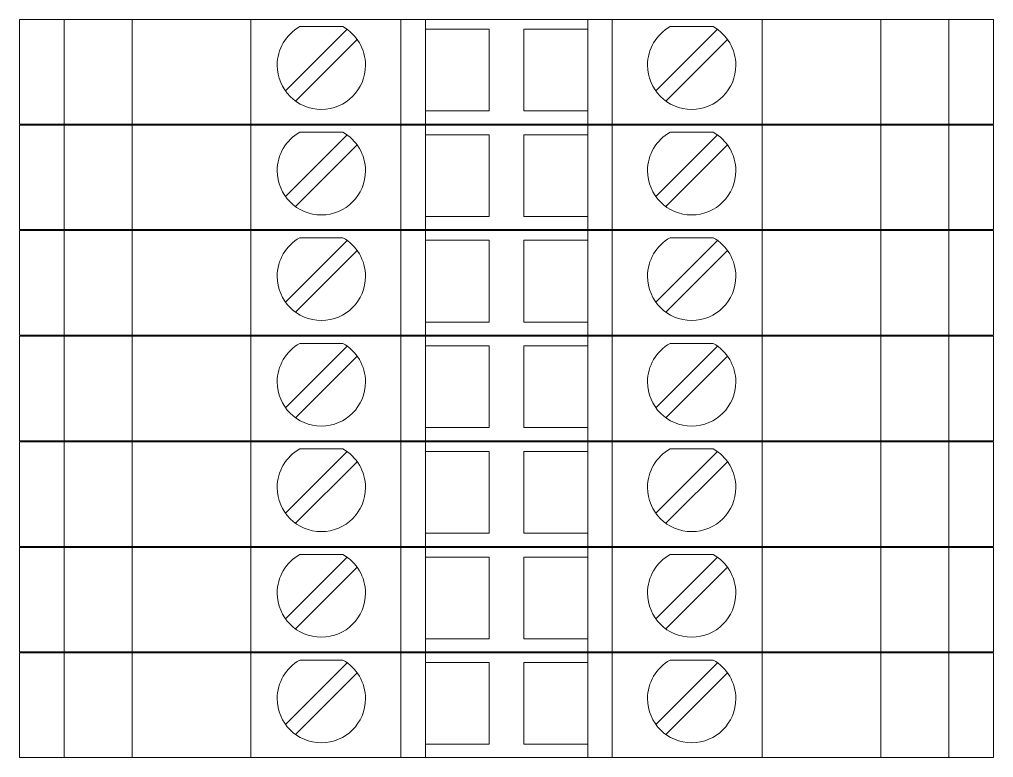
# Model space of a CAD drawing. Header units: millimetres. Extents: x 4962 to 7449, y 754 to 2938.
# Drawn here: x 7143.15 to 7191.15, y 1381.47 to 1417.82 of the extents above; entities that cross this region are included whole.
import ezdxf

# ---------------------------------------------------------------- set-up
doc = ezdxf.new("R2010")
doc.units = ezdxf.units.MM
doc.layers.add('000-PI-ORMAR', color=2, linetype='Continuous')

msp = doc.modelspace()

# ---------------------------------------------------------------- linework, layer by layer
at = {"layer": '000-PI-ORMAR', "color": 0, "linetype": 'ByBlock', "lineweight": 0}
for p, q in [((7143.154, 1417.821), (7143.154, 1417.821)), ((7145.354, 1417.821), (7143.154, 1417.821)), ((7143.154, 1417.821), (7143.154, 1412.671)), ((7145.354, 1417.821), (7145.354, 1417.821)), ((7145.354, 1417.821), (7146.946, 1417.821)), ((7145.354, 1417.821), (7145.354, 1412.671)), ((7146.946, 1417.821), (7149.088, 1417.821)), ((7147.404, 1417.821), (7147.404, 1417.821)), ((7148.715, 1417.821), (7148.715, 1412.671)), ((7149.471, 1417.821), (7149.088, 1417.821)), ((7151.98, 1417.821), (7149.471, 1417.821)), ((7149.654, 1417.821), (7149.654, 1417.821)), ((7151.154, 1417.821), (7151.154, 1417.821)), ((7151.98, 1417.821), (7154.554, 1417.821)), ((7152.304, 1417.821), (7152.304, 1417.821)), ((7154.554, 1417.821), (7161.954, 1417.821)), ((7154.554, 1417.821), (7154.554, 1412.671)), ((7156.97, 1417.471), (7156.97, 1417.471)), ((7159.087, 1417.471), (7156.97, 1417.471)), ((7157.354, 1417.821), (7157.354, 1417.821)), ((7159.087, 1417.471), (7159.087, 1417.471)), ((7161.954, 1417.821), (7163.154, 1417.821)), ((7161.954, 1417.821), (7161.954, 1412.671)), ((7163.154, 1417.821), (7163.154, 1417.821)), ((7163.154, 1417.821), (7171.154, 1417.821)), ((7163.154, 1417.821), (7163.154, 1412.671)), ((7171.154, 1417.821), (7171.154, 1417.821)), ((7171.154, 1417.821), (7172.354, 1417.821)), ((7171.154, 1417.821), (7171.154, 1412.671)), ((7172.354, 1417.821), (7179.754, 1417.821)), ((7172.354, 1417.821), (7172.354, 1412.671)), ((7175.22, 1417.471), (7175.22, 1417.471)), ((7177.337, 1417.471), (7175.22, 1417.471)), ((7177.337, 1417.471), (7177.337, 1417.471)), ((7179.754, 1417.821), (7182.328, 1417.821)), ((7179.754, 1417.821), (7179.754, 1412.671)), ((7184.836, 1417.821), (7182.328, 1417.821)), ((7183.154, 1417.821), (7183.154, 1417.821)), ((7183.454, 1417.821), (7183.454, 1417.821)), ((7184.354, 1417.821), (7184.354, 1417.821)), ((7185.219, 1417.821), (7184.836, 1417.821)), ((7185.219, 1417.821), (7187.362, 1417.821)), ((7185.593, 1417.821), (7185.593, 1412.671)), ((7186.904, 1417.821), (7186.904, 1417.821)), ((7187.362, 1417.821), (7188.954, 1417.821)), ((7188.954, 1417.821), (7188.954, 1417.821)), ((7188.954, 1417.821), (7190.154, 1417.821)), ((7188.954, 1417.821), (7188.954, 1412.671)), ((7189.654, 1417.821), (7189.654, 1417.821)), ((7190.154, 1417.821), (7190.154, 1417.821)), ((7190.154, 1417.821), (7190.471, 1417.821)), ((7191.154, 1417.821), (7190.471, 1417.821)), ((7191.154, 1417.821), (7191.154, 1417.821)), ((7191.154, 1417.821), (7191.154, 1412.671)), ((7159.299, 1417.337), (7156.263, 1414.301)), ((7159.299, 1417.337), (7159.299, 1417.337)), ((7163.154, 1417.346), (7166.304, 1417.346)), ((7163.154, 1417.346), (7163.154, 1417.346)), ((7166.304, 1417.346), (7166.304, 1413.321)), ((7166.304, 1417.346), (7166.304, 1417.346)), ((7168.004, 1413.321), (7168.004, 1417.346)), ((7168.004, 1417.346), (7171.154, 1417.346)), ((7168.004, 1417.346), (7168.004, 1417.346)), ((7171.154, 1417.346), (7171.154, 1417.346)), ((7177.549, 1417.337), (7174.513, 1414.301)), ((7177.549, 1417.337), (7177.549, 1417.337)), ((7156.758, 1413.806), (7159.794, 1416.842)), ((7159.794, 1416.842), (7159.794, 1416.842)), ((7161.954, 1416.871), (7161.954, 1414.271)), ((7161.954, 1416.871), (7161.954, 1416.871)), ((7172.354, 1416.871), (7172.354, 1414.271)), ((7172.354, 1416.871), (7172.354, 1416.871)), ((7175.008, 1413.806), (7178.044, 1416.842)), ((7178.044, 1416.842), (7178.044, 1416.842)), ((7156.263, 1414.301), (7156.263, 1414.301)), ((7161.954, 1414.271), (7161.954, 1414.271)), ((7172.354, 1414.271), (7172.354, 1414.271)), ((7174.513, 1414.301), (7174.513, 1414.301)), ((7156.758, 1413.806), (7156.758, 1413.806)), ((7175.008, 1413.806), (7175.008, 1413.806)), ((7166.304, 1413.321), (7163.154, 1413.321)), ((7163.154, 1413.321), (7163.154, 1413.321)), ((7166.304, 1413.321), (7166.304, 1413.321)), ((7171.154, 1413.321), (7168.004, 1413.321)), ((7168.004, 1413.321), (7168.004, 1413.321)), ((7171.154, 1413.321), (7171.154, 1413.321)), ((7145.354, 1412.671), (7143.154, 1412.671)), ((7143.154, 1412.671), (7143.154, 1412.671)), ((7145.354, 1412.671), (7146.946, 1412.671)), ((7145.354, 1412.671), (7145.354, 1412.671)), ((7146.946, 1412.671), (7149.088, 1412.671)), ((7147.404, 1412.671), (7147.404, 1412.671)), ((7149.088, 1412.671), (7149.471, 1412.671)), ((7149.471, 1412.671), (7151.98, 1412.671)), ((7149.654, 1412.671), (7149.654, 1412.671)), ((7151.98, 1412.671), (7154.554, 1412.671)), ((7152.304, 1412.671), (7152.304, 1412.671)), ((7154.554, 1412.671), (7161.954, 1412.671)), ((7157.354, 1412.671), (7157.354, 1412.671)), ((7161.954, 1412.671), (7163.154, 1412.671)), ((7163.154, 1412.671), (7171.154, 1412.671)), ((7163.154, 1412.671), (7163.154, 1412.671)), ((7171.154, 1412.671), (7172.354, 1412.671)), ((7171.154, 1412.671), (7171.154, 1412.671)), ((7172.354, 1412.671), (7179.754, 1412.671)), ((7179.754, 1412.671), (7182.328, 1412.671)), ((7182.328, 1412.671), (7184.836, 1412.671)), ((7183.454, 1412.671), (7183.454, 1412.671)), ((7184.354, 1412.671), (7184.354, 1412.671)), ((7184.836, 1412.671), (7185.219, 1412.671)), ((7185.219, 1412.671), (7187.362, 1412.671)), ((7186.904, 1412.671), (7186.904, 1412.671)), ((7187.362, 1412.671), (7188.954, 1412.671)), ((7188.954, 1412.671), (7190.154, 1412.671)), ((7188.954, 1412.671), (7188.954, 1412.671)), ((7190.154, 1412.671), (7190.471, 1412.671)), ((7190.154, 1412.671), (7190.154, 1412.671)), ((7191.154, 1412.671), (7190.471, 1412.671)), ((7191.154, 1412.671), (7191.154, 1412.671)), ((7143.154, 1412.621), (7143.154, 1412.621)), ((7145.354, 1412.621), (7143.154, 1412.621)), ((7143.154, 1412.621), (7143.154, 1407.471)), ((7145.354, 1412.621), (7145.354, 1412.621)), ((7145.354, 1412.621), (7146.946, 1412.621)), ((7145.354, 1412.621), (7145.354, 1407.471)), ((7146.946, 1412.621), (7149.088, 1412.621)), ((7147.404, 1412.621), (7147.404, 1412.621)), ((7148.715, 1412.621), (7148.715, 1407.471)), ((7149.471, 1412.621), (7149.088, 1412.621)), ((7151.98, 1412.621), (7149.471, 1412.621)), ((7149.654, 1412.621), (7149.654, 1412.621)), ((7151.154, 1412.621), (7151.154, 1412.621)), ((7151.98, 1412.621), (7154.554, 1412.621)), ((7152.304, 1412.621), (7152.304, 1412.621)), ((7154.554, 1412.621), (7161.954, 1412.621)), ((7154.554, 1412.621), (7154.554, 1407.471)), ((7156.97, 1412.271), (7156.97, 1412.271)), ((7159.087, 1412.271), (7156.97, 1412.271)), ((7157.354, 1412.621), (7157.354, 1412.621)), ((7159.087, 1412.271), (7159.087, 1412.271)), ((7161.954, 1412.621), (7163.154, 1412.621)), ((7161.954, 1412.621), (7161.954, 1407.471)), ((7163.154, 1412.621), (7163.154, 1412.621)), ((7163.154, 1412.621), (7171.154, 1412.621)), ((7163.154, 1412.621), (7163.154, 1407.471)), ((7171.154, 1412.621), (7171.154, 1412.621)), ((7171.154, 1412.621), (7172.354, 1412.621)), ((7171.154, 1412.621), (7171.154, 1407.471)), ((7172.354, 1412.621), (7179.754, 1412.621)), ((7172.354, 1412.621), (7172.354, 1407.471)), ((7175.22, 1412.271), (7175.22, 1412.271)), ((7177.337, 1412.271), (7175.22, 1412.271)), ((7177.337, 1412.271), (7177.337, 1412.271)), ((7179.754, 1412.621), (7182.328, 1412.621)), ((7179.754, 1412.621), (7179.754, 1407.471)), ((7184.836, 1412.621), (7182.328, 1412.621)), ((7183.154, 1412.621), (7183.154, 1412.621)), ((7183.454, 1412.621), (7183.454, 1412.621)), ((7184.354, 1412.621), (7184.354, 1412.621)), ((7185.219, 1412.621), (7184.836, 1412.621)), ((7185.219, 1412.621), (7187.362, 1412.621)), ((7185.593, 1412.621), (7185.593, 1407.471)), ((7186.904, 1412.621), (7186.904, 1412.621)), ((7187.362, 1412.621), (7188.954, 1412.621)), ((7188.954, 1412.621), (7188.954, 1412.621)), ((7188.954, 1412.621), (7190.154, 1412.621)), ((7188.954, 1412.621), (7188.954, 1407.471)), ((7189.654, 1412.621), (7189.654, 1412.621)), ((7190.154, 1412.621), (7190.154, 1412.621)), ((7190.154, 1412.621), (7190.471, 1412.621)), ((7191.154, 1412.621), (7190.471, 1412.621)), ((7191.154, 1412.621), (7191.154, 1412.621)), ((7191.154, 1412.621), (7191.154, 1407.471)), ((7159.299, 1412.137), (7156.263, 1409.101)), ((7159.299, 1412.137), (7159.299, 1412.137)), ((7163.154, 1412.146), (7166.304, 1412.146)), ((7163.154, 1412.146), (7163.154, 1412.146)), ((7166.304, 1412.146), (7166.304, 1408.121)), ((7166.304, 1412.146), (7166.304, 1412.146)), ((7168.004, 1408.121), (7168.004, 1412.146)), ((7168.004, 1412.146), (7171.154, 1412.146)), ((7168.004, 1412.146), (7168.004, 1412.146)), ((7171.154, 1412.146), (7171.154, 1412.146)), ((7177.549, 1412.137), (7174.513, 1409.101)), ((7177.549, 1412.137), (7177.549, 1412.137)), ((7156.758, 1408.606), (7159.794, 1411.642)), ((7159.794, 1411.642), (7159.794, 1411.642)), ((7161.954, 1411.671), (7161.954, 1409.071)), ((7161.954, 1411.671), (7161.954, 1411.671)), ((7172.354, 1411.671), (7172.354, 1409.071)), ((7172.354, 1411.671), (7172.354, 1411.671)), ((7175.008, 1408.606), (7178.044, 1411.642)), ((7178.044, 1411.642), (7178.044, 1411.642)), ((7156.263, 1409.101), (7156.263, 1409.101)), ((7161.954, 1409.071), (7161.954, 1409.071)), ((7172.354, 1409.071), (7172.354, 1409.071)), ((7174.513, 1409.101), (7174.513, 1409.101)), ((7156.758, 1408.606), (7156.758, 1408.606)), ((7175.008, 1408.606), (7175.008, 1408.606)), ((7166.304, 1408.121), (7163.154, 1408.121)), ((7163.154, 1408.121), (7163.154, 1408.121)), ((7166.304, 1408.121), (7166.304, 1408.121)), ((7171.154, 1408.121), (7168.004, 1408.121)), ((7168.004, 1408.121), (7168.004, 1408.121)), ((7171.154, 1408.121), (7171.154, 1408.121)), ((7145.354, 1407.471), (7143.154, 1407.471)), ((7143.154, 1407.471), (7143.154, 1407.471)), ((7143.154, 1407.421), (7143.154, 1407.421)), ((7145.354, 1407.421), (7143.154, 1407.421)), ((7143.154, 1407.421), (7143.154, 1402.271)), ((7145.354, 1407.471), (7146.946, 1407.471)), ((7145.354, 1407.471), (7145.354, 1407.471)), ((7145.354, 1407.421), (7145.354, 1407.421)), ((7145.354, 1407.421), (7146.946, 1407.421)), ((7145.354, 1407.421), (7145.354, 1402.271)), ((7146.946, 1407.471), (7149.088, 1407.471)), ((7146.946, 1407.421), (7149.088, 1407.421)), ((7147.404, 1407.471), (7147.404, 1407.471)), ((7147.404, 1407.421), (7147.404, 1407.421)), ((7148.715, 1407.421), (7148.715, 1402.271)), ((7149.088, 1407.471), (7149.471, 1407.471)), ((7149.471, 1407.421), (7149.088, 1407.421)), ((7149.471, 1407.471), (7151.98, 1407.471)), ((7151.98, 1407.421), (7149.471, 1407.421)), ((7149.654, 1407.471), (7149.654, 1407.471)), ((7149.654, 1407.421), (7149.654, 1407.421)), ((7151.154, 1407.421), (7151.154, 1407.421)), ((7151.98, 1407.471), (7154.554, 1407.471)), ((7151.98, 1407.421), (7154.554, 1407.421)), ((7152.304, 1407.471), (7152.304, 1407.471)), ((7152.304, 1407.421), (7152.304, 1407.421)), ((7154.554, 1407.471), (7161.954, 1407.471)), ((7154.554, 1407.421), (7161.954, 1407.421)), ((7154.554, 1407.421), (7154.554, 1402.271)), ((7157.354, 1407.471), (7157.354, 1407.471)), ((7157.354, 1407.421), (7157.354, 1407.421)), ((7161.954, 1407.471), (7163.154, 1407.471)), ((7161.954, 1407.421), (7163.154, 1407.421)), ((7161.954, 1407.421), (7161.954, 1402.271)), ((7163.154, 1407.471), (7171.154, 1407.471)), ((7163.154, 1407.471), (7163.154, 1407.471)), ((7163.154, 1407.421), (7163.154, 1407.421)), ((7163.154, 1407.421), (7171.154, 1407.421)), ((7163.154, 1407.421), (7163.154, 1402.271)), ((7171.154, 1407.471), (7172.354, 1407.471)), ((7171.154, 1407.471), (7171.154, 1407.471)), ((7171.154, 1407.421), (7171.154, 1407.421)), ((7171.154, 1407.421), (7172.354, 1407.421)), ((7171.154, 1407.421), (7171.154, 1402.271)), ((7172.354, 1407.471), (7179.754, 1407.471)), ((7172.354, 1407.421), (7179.754, 1407.421)), ((7172.354, 1407.421), (7172.354, 1402.271)), ((7179.754, 1407.471), (7182.328, 1407.471)), ((7179.754, 1407.421), (7182.328, 1407.421)), ((7179.754, 1407.421), (7179.754, 1402.271)), ((7182.328, 1407.471), (7184.836, 1407.471)), ((7184.836, 1407.421), (7182.328, 1407.421)), ((7183.154, 1407.421), (7183.154, 1407.421)), ((7183.454, 1407.471), (7183.454, 1407.471)), ((7183.454, 1407.421), (7183.454, 1407.421)), ((7184.354, 1407.471), (7184.354, 1407.471)), ((7184.354, 1407.421), (7184.354, 1407.421)), ((7184.836, 1407.471), (7185.219, 1407.471)), ((7185.219, 1407.421), (7184.836, 1407.421)), ((7185.219, 1407.471), (7187.362, 1407.471)), ((7185.219, 1407.421), (7187.362, 1407.421)), ((7185.593, 1407.421), (7185.593, 1402.271)), ((7186.904, 1407.471), (7186.904, 1407.471)), ((7186.904, 1407.421), (7186.904, 1407.421)), ((7187.362, 1407.471), (7188.954, 1407.471)), ((7187.362, 1407.421), (7188.954, 1407.421)), ((7188.954, 1407.471), (7190.154, 1407.471)), ((7188.954, 1407.471), (7188.954, 1407.471)), ((7188.954, 1407.421), (7188.954, 1407.421)), ((7188.954, 1407.421), (7190.154, 1407.421)), ((7188.954, 1407.421), (7188.954, 1402.271)), ((7189.654, 1407.421), (7189.654, 1407.421)), ((7190.154, 1407.471), (7190.471, 1407.471)), ((7190.154, 1407.471), (7190.154, 1407.471)), ((7190.154, 1407.421), (7190.154, 1407.421)), ((7190.154, 1407.421), (7190.471, 1407.421)), ((7191.154, 1407.471), (7190.471, 1407.471)), ((7191.154, 1407.421), (7190.471, 1407.421)), ((7191.154, 1407.471), (7191.154, 1407.471)), ((7191.154, 1407.421), (7191.154, 1407.421)), ((7191.154, 1407.421), (7191.154, 1402.271)), ((7159.299, 1406.937), (7156.263, 1403.901)), ((7156.97, 1407.071), (7156.97, 1407.071)), ((7159.087, 1407.071), (7156.97, 1407.071)), ((7159.087, 1407.071), (7159.087, 1407.071)), ((7159.299, 1406.937), (7159.299, 1406.937)), ((7163.154, 1406.946), (7166.304, 1406.946)), ((7163.154, 1406.946), (7163.154, 1406.946)), ((7166.304, 1406.946), (7166.304, 1402.921)), ((7166.304, 1406.946), (7166.304, 1406.946)), ((7168.004, 1402.921), (7168.004, 1406.946)), ((7168.004, 1406.946), (7171.154, 1406.946)), ((7168.004, 1406.946), (7168.004, 1406.946)), ((7171.154, 1406.946), (7171.154, 1406.946)), ((7177.549, 1406.937), (7174.513, 1403.901)), ((7175.22, 1407.071), (7175.22, 1407.071)), ((7177.337, 1407.071), (7175.22, 1407.071)), ((7177.337, 1407.071), (7177.337, 1407.071)), ((7177.549, 1406.937), (7177.549, 1406.937)), ((7156.758, 1403.406), (7159.794, 1406.442)), ((7159.794, 1406.442), (7159.794, 1406.442)), ((7161.954, 1406.471), (7161.954, 1403.871)), ((7161.954, 1406.471), (7161.954, 1406.471)), ((7172.354, 1406.471), (7172.354, 1403.871)), ((7172.354, 1406.471), (7172.354, 1406.471)), ((7175.008, 1403.406), (7178.044, 1406.442)), ((7178.044, 1406.442), (7178.044, 1406.442)), ((7156.263, 1403.901), (7156.263, 1403.901)), ((7161.954, 1403.871), (7161.954, 1403.871)), ((7172.354, 1403.871), (7172.354, 1403.871)), ((7174.513, 1403.901), (7174.513, 1403.901)), ((7156.758, 1403.406), (7156.758, 1403.406)), ((7175.008, 1403.406), (7175.008, 1403.406)), ((7166.304, 1402.921), (7163.154, 1402.921)), ((7163.154, 1402.921), (7163.154, 1402.921)), ((7166.304, 1402.921), (7166.304, 1402.921)), ((7171.154, 1402.921), (7168.004, 1402.921)), ((7168.004, 1402.921), (7168.004, 1402.921)), ((7171.154, 1402.921), (7171.154, 1402.921)), ((7145.354, 1402.271), (7143.154, 1402.271)), ((7143.154, 1402.271), (7143.154, 1402.271)), ((7143.154, 1402.221), (7143.154, 1402.221)), ((7145.354, 1402.221), (7143.154, 1402.221)), ((7143.154, 1402.221), (7143.154, 1397.071)), ((7145.354, 1402.271), (7146.946, 1402.271)), ((7145.354, 1402.271), (7145.354, 1402.271)), ((7145.354, 1402.221), (7145.354, 1402.221)), ((7145.354, 1402.221), (7146.946, 1402.221)), ((7145.354, 1402.221), (7145.354, 1397.071)), ((7146.946, 1402.271), (7149.088, 1402.271)), ((7146.946, 1402.221), (7149.088, 1402.221)), ((7147.404, 1402.271), (7147.404, 1402.271)), ((7147.404, 1402.221), (7147.404, 1402.221)), ((7148.715, 1402.221), (7148.715, 1397.071)), ((7149.088, 1402.271), (7149.471, 1402.271)), ((7149.471, 1402.221), (7149.088, 1402.221)), ((7149.471, 1402.271), (7151.98, 1402.271)), ((7151.98, 1402.221), (7149.471, 1402.221)), ((7149.654, 1402.271), (7149.654, 1402.271)), ((7149.654, 1402.221), (7149.654, 1402.221)), ((7151.154, 1402.221), (7151.154, 1402.221)), ((7151.98, 1402.271), (7154.554, 1402.271)), ((7151.98, 1402.221), (7154.554, 1402.221)), ((7152.304, 1402.271), (7152.304, 1402.271)), ((7152.304, 1402.221), (7152.304, 1402.221)), ((7154.554, 1402.271), (7161.954, 1402.271)), ((7154.554, 1402.221), (7161.954, 1402.221)), ((7154.554, 1402.221), (7154.554, 1397.071)), ((7157.354, 1402.271), (7157.354, 1402.271)), ((7157.354, 1402.221), (7157.354, 1402.221)), ((7161.954, 1402.271), (7163.154, 1402.271)), ((7161.954, 1402.221), (7163.154, 1402.221)), ((7161.954, 1402.221), (7161.954, 1397.071)), ((7163.154, 1402.271), (7171.154, 1402.271)), ((7163.154, 1402.271), (7163.154, 1402.271)), ((7163.154, 1402.221), (7163.154, 1402.221)), ((7163.154, 1402.221), (7171.154, 1402.221)), ((7163.154, 1402.221), (7163.154, 1397.071)), ((7171.154, 1402.271), (7172.354, 1402.271)), ((7171.154, 1402.271), (7171.154, 1402.271)), ((7171.154, 1402.221), (7171.154, 1402.221)), ((7171.154, 1402.221), (7172.354, 1402.221)), ((7171.154, 1402.221), (7171.154, 1397.071)), ((7172.354, 1402.271), (7179.754, 1402.271)), ((7172.354, 1402.221), (7179.754, 1402.221)), ((7172.354, 1402.221), (7172.354, 1397.071)), ((7179.754, 1402.271), (7182.328, 1402.271)), ((7179.754, 1402.221), (7182.328, 1402.221)), ((7179.754, 1402.221), (7179.754, 1397.071)), ((7182.328, 1402.271), (7184.836, 1402.271)), ((7184.836, 1402.221), (7182.328, 1402.221)), ((7183.154, 1402.221), (7183.154, 1402.221)), ((7183.454, 1402.271), (7183.454, 1402.271)), ((7183.454, 1402.221), (7183.454, 1402.221)), ((7184.354, 1402.271), (7184.354, 1402.271)), ((7184.354, 1402.221), (7184.354, 1402.221)), ((7184.836, 1402.271), (7185.219, 1402.271)), ((7185.219, 1402.221), (7184.836, 1402.221)), ((7185.219, 1402.271), (7187.362, 1402.271)), ((7185.219, 1402.221), (7187.362, 1402.221)), ((7185.593, 1402.221), (7185.593, 1397.071)), ((7186.904, 1402.271), (7186.904, 1402.271)), ((7186.904, 1402.221), (7186.904, 1402.221)), ((7187.362, 1402.271), (7188.954, 1402.271)), ((7187.362, 1402.221), (7188.954, 1402.221)), ((7188.954, 1402.271), (7190.154, 1402.271)), ((7188.954, 1402.271), (7188.954, 1402.271)), ((7188.954, 1402.221), (7188.954, 1402.221)), ((7188.954, 1402.221), (7190.154, 1402.221)), ((7188.954, 1402.221), (7188.954, 1397.071)), ((7189.654, 1402.221), (7189.654, 1402.221)), ((7190.154, 1402.271), (7190.471, 1402.271)), ((7190.154, 1402.271), (7190.154, 1402.271)), ((7190.154, 1402.221), (7190.154, 1402.221)), ((7190.154, 1402.221), (7190.471, 1402.221)), ((7191.154, 1402.271), (7190.471, 1402.271)), ((7191.154, 1402.221), (7190.471, 1402.221)), ((7191.154, 1402.271), (7191.154, 1402.271)), ((7191.154, 1402.221), (7191.154, 1402.221)), ((7191.154, 1402.221), (7191.154, 1397.071)), ((7159.299, 1401.737), (7156.263, 1398.701)), ((7156.97, 1401.871), (7156.97, 1401.871)), ((7159.087, 1401.871), (7156.97, 1401.871)), ((7159.087, 1401.871), (7159.087, 1401.871)), ((7159.299, 1401.737), (7159.299, 1401.737)), ((7163.154, 1401.746), (7166.304, 1401.746)), ((7163.154, 1401.746), (7163.154, 1401.746)), ((7166.304, 1401.746), (7166.304, 1397.721)), ((7166.304, 1401.746), (7166.304, 1401.746)), ((7168.004, 1397.721), (7168.004, 1401.746)), ((7168.004, 1401.746), (7171.154, 1401.746)), ((7168.004, 1401.746), (7168.004, 1401.746)), ((7171.154, 1401.746), (7171.154, 1401.746)), ((7177.549, 1401.737), (7174.513, 1398.701)), ((7175.22, 1401.871), (7175.22, 1401.871)), ((7177.337, 1401.871), (7175.22, 1401.871)), ((7177.337, 1401.871), (7177.337, 1401.871)), ((7177.549, 1401.737), (7177.549, 1401.737)), ((7156.758, 1398.206), (7159.794, 1401.242)), ((7159.794, 1401.242), (7159.794, 1401.242)), ((7161.954, 1401.271), (7161.954, 1398.671)), ((7161.954, 1401.271), (7161.954, 1401.271)), ((7172.354, 1401.271), (7172.354, 1398.671)), ((7172.354, 1401.271), (7172.354, 1401.271)), ((7175.008, 1398.206), (7178.044, 1401.242)), ((7178.044, 1401.242), (7178.044, 1401.242)), ((7156.263, 1398.701), (7156.263, 1398.701)), ((7161.954, 1398.671), (7161.954, 1398.671)), ((7172.354, 1398.671), (7172.354, 1398.671)), ((7174.513, 1398.701), (7174.513, 1398.701)), ((7156.758, 1398.206), (7156.758, 1398.206)), ((7175.008, 1398.206), (7175.008, 1398.206)), ((7166.304, 1397.721), (7163.154, 1397.721)), ((7163.154, 1397.721), (7163.154, 1397.721)), ((7166.304, 1397.721), (7166.304, 1397.721)), ((7171.154, 1397.721), (7168.004, 1397.721)), ((7168.004, 1397.721), (7168.004, 1397.721)), ((7171.154, 1397.721), (7171.154, 1397.721)), ((7145.354, 1397.071), (7143.154, 1397.071)), ((7143.154, 1397.071), (7143.154, 1397.071)), ((7143.154, 1397.021), (7143.154, 1397.021)), ((7145.354, 1397.021), (7143.154, 1397.021)), ((7143.154, 1397.021), (7143.154, 1391.871)), ((7145.354, 1397.071), (7146.946, 1397.071)), ((7145.354, 1397.071), (7145.354, 1397.071)), ((7145.354, 1397.021), (7145.354, 1397.021)), ((7145.354, 1397.021), (7146.946, 1397.021)), ((7145.354, 1397.021), (7145.354, 1391.871)), ((7146.946, 1397.071), (7149.088, 1397.071)), ((7146.946, 1397.021), (7149.088, 1397.021)), ((7147.404, 1397.071), (7147.404, 1397.071)), ((7147.404, 1397.021), (7147.404, 1397.021)), ((7148.715, 1397.021), (7148.715, 1391.871)), ((7149.088, 1397.071), (7149.471, 1397.071)), ((7149.471, 1397.021), (7149.088, 1397.021)), ((7149.471, 1397.071), (7151.98, 1397.071)), ((7151.98, 1397.021), (7149.471, 1397.021)), ((7149.654, 1397.071), (7149.654, 1397.071)), ((7149.654, 1397.021), (7149.654, 1397.021)), ((7151.154, 1397.021), (7151.154, 1397.021)), ((7151.98, 1397.071), (7154.554, 1397.071)), ((7151.98, 1397.021), (7154.554, 1397.021)), ((7152.304, 1397.071), (7152.304, 1397.071)), ((7152.304, 1397.021), (7152.304, 1397.021)), ((7154.554, 1397.071), (7161.954, 1397.071)), ((7154.554, 1397.021), (7161.954, 1397.021)), ((7154.554, 1397.021), (7154.554, 1391.871)), ((7157.354, 1397.071), (7157.354, 1397.071)), ((7157.354, 1397.021), (7157.354, 1397.021)), ((7161.954, 1397.071), (7163.154, 1397.071)), ((7161.954, 1397.021), (7163.154, 1397.021)), ((7161.954, 1397.021), (7161.954, 1391.871)), ((7163.154, 1397.071), (7171.154, 1397.071)), ((7163.154, 1397.071), (7163.154, 1397.071)), ((7163.154, 1397.021), (7163.154, 1397.021)), ((7163.154, 1397.021), (7171.154, 1397.021)), ((7163.154, 1397.021), (7163.154, 1391.871)), ((7171.154, 1397.071), (7172.354, 1397.071)), ((7171.154, 1397.071), (7171.154, 1397.071)), ((7171.154, 1397.021), (7171.154, 1397.021)), ((7171.154, 1397.021), (7172.354, 1397.021)), ((7171.154, 1397.021), (7171.154, 1391.871)), ((7172.354, 1397.071), (7179.754, 1397.071)), ((7172.354, 1397.021), (7179.754, 1397.021)), ((7172.354, 1397.021), (7172.354, 1391.871)), ((7179.754, 1397.071), (7182.328, 1397.071)), ((7179.754, 1397.021), (7182.328, 1397.021)), ((7179.754, 1397.021), (7179.754, 1391.871)), ((7182.328, 1397.071), (7184.836, 1397.071)), ((7184.836, 1397.021), (7182.328, 1397.021)), ((7183.154, 1397.021), (7183.154, 1397.021)), ((7183.454, 1397.071), (7183.454, 1397.071)), ((7183.454, 1397.021), (7183.454, 1397.021)), ((7184.354, 1397.071), (7184.354, 1397.071)), ((7184.354, 1397.021), (7184.354, 1397.021)), ((7184.836, 1397.071), (7185.219, 1397.071)), ((7185.219, 1397.021), (7184.836, 1397.021)), ((7185.219, 1397.071), (7187.362, 1397.071)), ((7185.219, 1397.021), (7187.362, 1397.021)), ((7185.593, 1397.021), (7185.593, 1391.871)), ((7186.904, 1397.071), (7186.904, 1397.071)), ((7186.904, 1397.021), (7186.904, 1397.021)), ((7187.362, 1397.071), (7188.954, 1397.071)), ((7187.362, 1397.021), (7188.954, 1397.021)), ((7188.954, 1397.071), (7190.154, 1397.071)), ((7188.954, 1397.071), (7188.954, 1397.071)), ((7188.954, 1397.021), (7188.954, 1397.021)), ((7188.954, 1397.021), (7190.154, 1397.021)), ((7188.954, 1397.021), (7188.954, 1391.871)), ((7189.654, 1397.021), (7189.654, 1397.021)), ((7190.154, 1397.071), (7190.471, 1397.071)), ((7190.154, 1397.071), (7190.154, 1397.071)), ((7190.154, 1397.021), (7190.154, 1397.021)), ((7190.154, 1397.021), (7190.471, 1397.021)), ((7191.154, 1397.071), (7190.471, 1397.071)), ((7191.154, 1397.021), (7190.471, 1397.021)), ((7191.154, 1397.071), (7191.154, 1397.071)), ((7191.154, 1397.021), (7191.154, 1397.021)), ((7191.154, 1397.021), (7191.154, 1391.871)), ((7159.299, 1396.537), (7156.263, 1393.501)), ((7156.97, 1396.671), (7156.97, 1396.671)), ((7159.087, 1396.671), (7156.97, 1396.671)), ((7159.087, 1396.671), (7159.087, 1396.671)), ((7159.299, 1396.537), (7159.299, 1396.537)), ((7163.154, 1396.546), (7166.304, 1396.546)), ((7163.154, 1396.546), (7163.154, 1396.546)), ((7166.304, 1396.546), (7166.304, 1392.521)), ((7166.304, 1396.546), (7166.304, 1396.546)), ((7168.004, 1392.521), (7168.004, 1396.546)), ((7168.004, 1396.546), (7171.154, 1396.546)), ((7168.004, 1396.546), (7168.004, 1396.546)), ((7171.154, 1396.546), (7171.154, 1396.546)), ((7177.549, 1396.537), (7174.513, 1393.501)), ((7175.22, 1396.671), (7175.22, 1396.671)), ((7177.337, 1396.671), (7175.22, 1396.671)), ((7177.337, 1396.671), (7177.337, 1396.671)), ((7177.549, 1396.537), (7177.549, 1396.537)), ((7156.758, 1393.006), (7159.794, 1396.042)), ((7159.794, 1396.042), (7159.794, 1396.042)), ((7161.954, 1396.071), (7161.954, 1393.471)), ((7161.954, 1396.071), (7161.954, 1396.071)), ((7172.354, 1396.071), (7172.354, 1393.471)), ((7172.354, 1396.071), (7172.354, 1396.071)), ((7175.008, 1393.006), (7178.044, 1396.042)), ((7178.044, 1396.042), (7178.044, 1396.042)), ((7156.263, 1393.501), (7156.263, 1393.501)), ((7161.954, 1393.471), (7161.954, 1393.471)), ((7172.354, 1393.471), (7172.354, 1393.471)), ((7174.513, 1393.501), (7174.513, 1393.501)), ((7156.758, 1393.006), (7156.758, 1393.006)), ((7175.008, 1393.006), (7175.008, 1393.006)), ((7166.304, 1392.521), (7163.154, 1392.521)), ((7163.154, 1392.521), (7163.154, 1392.521)), ((7166.304, 1392.521), (7166.304, 1392.521)), ((7171.154, 1392.521), (7168.004, 1392.521)), ((7168.004, 1392.521), (7168.004, 1392.521)), ((7171.154, 1392.521), (7171.154, 1392.521)), ((7145.354, 1391.871), (7143.154, 1391.871)), ((7143.154, 1391.871), (7143.154, 1391.871)), ((7143.154, 1391.821), (7143.154, 1391.821)), ((7145.354, 1391.821), (7143.154, 1391.821)), ((7143.154, 1391.821), (7143.154, 1386.671)), ((7145.354, 1391.871), (7146.946, 1391.871)), ((7145.354, 1391.871), (7145.354, 1391.871)), ((7145.354, 1391.821), (7145.354, 1391.821)), ((7145.354, 1391.821), (7146.946, 1391.821)), ((7145.354, 1391.821), (7145.354, 1386.671)), ((7146.946, 1391.871), (7149.088, 1391.871)), ((7146.946, 1391.821), (7149.088, 1391.821)), ((7147.404, 1391.871), (7147.404, 1391.871)), ((7147.404, 1391.821), (7147.404, 1391.821)), ((7148.715, 1391.821), (7148.715, 1386.671)), ((7149.088, 1391.871), (7149.471, 1391.871)), ((7149.471, 1391.821), (7149.088, 1391.821)), ((7149.471, 1391.871), (7151.98, 1391.871)), ((7151.98, 1391.821), (7149.471, 1391.821)), ((7149.654, 1391.871), (7149.654, 1391.871)), ((7149.654, 1391.821), (7149.654, 1391.821)), ((7151.154, 1391.821), (7151.154, 1391.821)), ((7151.98, 1391.871), (7154.554, 1391.871)), ((7151.98, 1391.821), (7154.554, 1391.821)), ((7152.304, 1391.871), (7152.304, 1391.871)), ((7152.304, 1391.821), (7152.304, 1391.821)), ((7154.554, 1391.871), (7161.954, 1391.871)), ((7154.554, 1391.821), (7161.954, 1391.821)), ((7154.554, 1391.821), (7154.554, 1386.671)), ((7157.354, 1391.871), (7157.354, 1391.871)), ((7157.354, 1391.821), (7157.354, 1391.821)), ((7161.954, 1391.871), (7163.154, 1391.871)), ((7161.954, 1391.821), (7163.154, 1391.821)), ((7161.954, 1391.821), (7161.954, 1386.671)), ((7163.154, 1391.871), (7171.154, 1391.871)), ((7163.154, 1391.871), (7163.154, 1391.871)), ((7163.154, 1391.821), (7163.154, 1391.821)), ((7163.154, 1391.821), (7171.154, 1391.821)), ((7163.154, 1391.821), (7163.154, 1386.671)), ((7171.154, 1391.871), (7172.354, 1391.871)), ((7171.154, 1391.871), (7171.154, 1391.871)), ((7171.154, 1391.821), (7171.154, 1391.821)), ((7171.154, 1391.821), (7172.354, 1391.821)), ((7171.154, 1391.821), (7171.154, 1386.671)), ((7172.354, 1391.871), (7179.754, 1391.871)), ((7172.354, 1391.821), (7179.754, 1391.821)), ((7172.354, 1391.821), (7172.354, 1386.671)), ((7179.754, 1391.871), (7182.328, 1391.871)), ((7179.754, 1391.821), (7182.328, 1391.821)), ((7179.754, 1391.821), (7179.754, 1386.671)), ((7182.328, 1391.871), (7184.836, 1391.871)), ((7184.836, 1391.821), (7182.328, 1391.821)), ((7183.154, 1391.821), (7183.154, 1391.821)), ((7183.454, 1391.871), (7183.454, 1391.871)), ((7183.454, 1391.821), (7183.454, 1391.821)), ((7184.354, 1391.871), (7184.354, 1391.871)), ((7184.354, 1391.821), (7184.354, 1391.821)), ((7184.836, 1391.871), (7185.219, 1391.871)), ((7185.219, 1391.821), (7184.836, 1391.821)), ((7185.219, 1391.871), (7187.362, 1391.871)), ((7185.219, 1391.821), (7187.362, 1391.821)), ((7185.593, 1391.821), (7185.593, 1386.671)), ((7186.904, 1391.871), (7186.904, 1391.871)), ((7186.904, 1391.821), (7186.904, 1391.821)), ((7187.362, 1391.871), (7188.954, 1391.871)), ((7187.362, 1391.821), (7188.954, 1391.821)), ((7188.954, 1391.871), (7190.154, 1391.871)), ((7188.954, 1391.871), (7188.954, 1391.871)), ((7188.954, 1391.821), (7188.954, 1391.821)), ((7188.954, 1391.821), (7190.154, 1391.821)), ((7188.954, 1391.821), (7188.954, 1386.671)), ((7189.654, 1391.821), (7189.654, 1391.821)), ((7190.154, 1391.871), (7190.471, 1391.871)), ((7190.154, 1391.871), (7190.154, 1391.871)), ((7190.154, 1391.821), (7190.154, 1391.821)), ((7190.154, 1391.821), (7190.471, 1391.821)), ((7191.154, 1391.871), (7190.471, 1391.871)), ((7191.154, 1391.821), (7190.471, 1391.821)), ((7191.154, 1391.871), (7191.154, 1391.871)), ((7191.154, 1391.821), (7191.154, 1391.821)), ((7191.154, 1391.821), (7191.154, 1386.671)), ((7159.299, 1391.337), (7156.263, 1388.301)), ((7156.97, 1391.471), (7156.97, 1391.471)), ((7159.087, 1391.471), (7156.97, 1391.471)), ((7159.087, 1391.471), (7159.087, 1391.471)), ((7159.299, 1391.337), (7159.299, 1391.337)), ((7163.154, 1391.346), (7166.304, 1391.346)), ((7163.154, 1391.346), (7163.154, 1391.346)), ((7166.304, 1391.346), (7166.304, 1387.321)), ((7166.304, 1391.346), (7166.304, 1391.346)), ((7168.004, 1387.321), (7168.004, 1391.346)), ((7168.004, 1391.346), (7171.154, 1391.346)), ((7168.004, 1391.346), (7168.004, 1391.346)), ((7171.154, 1391.346), (7171.154, 1391.346)), ((7177.549, 1391.337), (7174.513, 1388.301)), ((7175.22, 1391.471), (7175.22, 1391.471)), ((7177.337, 1391.471), (7175.22, 1391.471)), ((7177.337, 1391.471), (7177.337, 1391.471)), ((7177.549, 1391.337), (7177.549, 1391.337)), ((7156.758, 1387.806), (7159.794, 1390.842)), ((7159.794, 1390.842), (7159.794, 1390.842)), ((7161.954, 1390.871), (7161.954, 1388.271)), ((7161.954, 1390.871), (7161.954, 1390.871)), ((7172.354, 1390.871), (7172.354, 1388.271)), ((7172.354, 1390.871), (7172.354, 1390.871)), ((7175.008, 1387.806), (7178.044, 1390.842)), ((7178.044, 1390.842), (7178.044, 1390.842)), ((7156.263, 1388.301), (7156.263, 1388.301)), ((7161.954, 1388.271), (7161.954, 1388.271)), ((7172.354, 1388.271), (7172.354, 1388.271)), ((7174.513, 1388.301), (7174.513, 1388.301)), ((7156.758, 1387.806), (7156.758, 1387.806)), ((7175.008, 1387.806), (7175.008, 1387.806)), ((7166.304, 1387.321), (7163.154, 1387.321)), ((7163.154, 1387.321), (7163.154, 1387.321)), ((7166.304, 1387.321), (7166.304, 1387.321)), ((7171.154, 1387.321), (7168.004, 1387.321)), ((7168.004, 1387.321), (7168.004, 1387.321)), ((7171.154, 1387.321), (7171.154, 1387.321)), ((7145.354, 1386.671), (7143.154, 1386.671)), ((7143.154, 1386.671), (7143.154, 1386.671)), ((7143.154, 1386.621), (7143.154, 1386.621)), ((7145.354, 1386.621), (7143.154, 1386.621)), ((7143.154, 1386.621), (7143.154, 1381.471)), ((7145.354, 1386.671), (7146.946, 1386.671)), ((7145.354, 1386.671), (7145.354, 1386.671)), ((7145.354, 1386.621), (7145.354, 1386.621)), ((7145.354, 1386.621), (7146.946, 1386.621)), ((7145.354, 1386.621), (7145.354, 1381.471)), ((7146.946, 1386.671), (7149.088, 1386.671)), ((7146.946, 1386.621), (7149.088, 1386.621)), ((7147.404, 1386.671), (7147.404, 1386.671)), ((7147.404, 1386.621), (7147.404, 1386.621)), ((7148.715, 1386.621), (7148.715, 1381.471)), ((7149.088, 1386.671), (7149.471, 1386.671)), ((7149.471, 1386.621), (7149.088, 1386.621)), ((7149.471, 1386.671), (7151.98, 1386.671)), ((7151.98, 1386.621), (7149.471, 1386.621)), ((7149.654, 1386.671), (7149.654, 1386.671)), ((7149.654, 1386.621), (7149.654, 1386.621)), ((7151.154, 1386.621), (7151.154, 1386.621)), ((7151.98, 1386.671), (7154.554, 1386.671)), ((7151.98, 1386.621), (7154.554, 1386.621)), ((7152.304, 1386.671), (7152.304, 1386.671)), ((7152.304, 1386.621), (7152.304, 1386.621)), ((7154.554, 1386.671), (7161.954, 1386.671)), ((7154.554, 1386.621), (7161.954, 1386.621)), ((7154.554, 1386.621), (7154.554, 1381.471)), ((7156.97, 1386.271), (7156.97, 1386.271)), ((7159.087, 1386.271), (7156.97, 1386.271)), ((7157.354, 1386.671), (7157.354, 1386.671)), ((7157.354, 1386.621), (7157.354, 1386.621)), ((7159.087, 1386.271), (7159.087, 1386.271)), ((7161.954, 1386.671), (7163.154, 1386.671)), ((7161.954, 1386.621), (7163.154, 1386.621)), ((7161.954, 1386.621), (7161.954, 1381.471)), ((7163.154, 1386.671), (7171.154, 1386.671)), ((7163.154, 1386.671), (7163.154, 1386.671)), ((7163.154, 1386.621), (7163.154, 1386.621)), ((7163.154, 1386.621), (7171.154, 1386.621)), ((7163.154, 1386.621), (7163.154, 1381.471)), ((7171.154, 1386.671), (7172.354, 1386.671)), ((7171.154, 1386.671), (7171.154, 1386.671)), ((7171.154, 1386.621), (7171.154, 1386.621)), ((7171.154, 1386.621), (7172.354, 1386.621)), ((7171.154, 1386.621), (7171.154, 1381.471)), ((7172.354, 1386.671), (7179.754, 1386.671)), ((7172.354, 1386.621), (7179.754, 1386.621)), ((7172.354, 1386.621), (7172.354, 1381.471)), ((7175.22, 1386.271), (7175.22, 1386.271)), ((7177.337, 1386.271), (7175.22, 1386.271)), ((7177.337, 1386.271), (7177.337, 1386.271)), ((7179.754, 1386.671), (7182.328, 1386.671)), ((7179.754, 1386.621), (7182.328, 1386.621)), ((7179.754, 1386.621), (7179.754, 1381.471)), ((7182.328, 1386.671), (7184.836, 1386.671)), ((7184.836, 1386.621), (7182.328, 1386.621)), ((7183.154, 1386.621), (7183.154, 1386.621)), ((7183.454, 1386.671), (7183.454, 1386.671)), ((7183.454, 1386.621), (7183.454, 1386.621)), ((7184.354, 1386.671), (7184.354, 1386.671)), ((7184.354, 1386.621), (7184.354, 1386.621)), ((7184.836, 1386.671), (7185.219, 1386.671)), ((7185.219, 1386.621), (7184.836, 1386.621)), ((7185.219, 1386.671), (7187.362, 1386.671)), ((7185.219, 1386.621), (7187.362, 1386.621)), ((7185.593, 1386.621), (7185.593, 1381.471)), ((7186.904, 1386.671), (7186.904, 1386.671)), ((7186.904, 1386.621), (7186.904, 1386.621)), ((7187.362, 1386.671), (7188.954, 1386.671)), ((7187.362, 1386.621), (7188.954, 1386.621)), ((7188.954, 1386.671), (7190.154, 1386.671)), ((7188.954, 1386.671), (7188.954, 1386.671)), ((7188.954, 1386.621), (7188.954, 1386.621)), ((7188.954, 1386.621), (7190.154, 1386.621)), ((7188.954, 1386.621), (7188.954, 1381.471)), ((7189.654, 1386.621), (7189.654, 1386.621)), ((7190.154, 1386.671), (7190.471, 1386.671)), ((7190.154, 1386.671), (7190.154, 1386.671)), ((7190.154, 1386.621), (7190.154, 1386.621)), ((7190.154, 1386.621), (7190.471, 1386.621)), ((7191.154, 1386.671), (7190.471, 1386.671)), ((7191.154, 1386.621), (7190.471, 1386.621)), ((7191.154, 1386.671), (7191.154, 1386.671)), ((7191.154, 1386.621), (7191.154, 1386.621)), ((7191.154, 1386.621), (7191.154, 1381.471)), ((7159.299, 1386.137), (7156.263, 1383.101)), ((7159.299, 1386.137), (7159.299, 1386.137)), ((7163.154, 1386.146), (7166.304, 1386.146)), ((7163.154, 1386.146), (7163.154, 1386.146)), ((7166.304, 1386.146), (7166.304, 1382.121)), ((7166.304, 1386.146), (7166.304, 1386.146)), ((7168.004, 1382.121), (7168.004, 1386.146)), ((7168.004, 1386.146), (7171.154, 1386.146)), ((7168.004, 1386.146), (7168.004, 1386.146)), ((7171.154, 1386.146), (7171.154, 1386.146)), ((7177.549, 1386.137), (7174.513, 1383.101)), ((7177.549, 1386.137), (7177.549, 1386.137)), ((7156.758, 1382.606), (7159.794, 1385.642)), ((7159.794, 1385.642), (7159.794, 1385.642)), ((7161.954, 1385.671), (7161.954, 1383.071)), ((7161.954, 1385.671), (7161.954, 1385.671)), ((7172.354, 1385.671), (7172.354, 1383.071)), ((7172.354, 1385.671), (7172.354, 1385.671)), ((7175.008, 1382.606), (7178.044, 1385.642)), ((7178.044, 1385.642), (7178.044, 1385.642)), ((7156.263, 1383.101), (7156.263, 1383.101)), ((7161.954, 1383.071), (7161.954, 1383.071)), ((7172.354, 1383.071), (7172.354, 1383.071)), ((7174.513, 1383.101), (7174.513, 1383.101)), ((7156.758, 1382.606), (7156.758, 1382.606)), ((7175.008, 1382.606), (7175.008, 1382.606)), ((7166.304, 1382.121), (7163.154, 1382.121)), ((7163.154, 1382.121), (7163.154, 1382.121)), ((7166.304, 1382.121), (7166.304, 1382.121)), ((7171.154, 1382.121), (7168.004, 1382.121)), ((7168.004, 1382.121), (7168.004, 1382.121)), ((7171.154, 1382.121), (7171.154, 1382.121)), ((7145.354, 1381.471), (7143.154, 1381.471)), ((7143.154, 1381.471), (7143.154, 1381.471)), ((7145.354, 1381.471), (7146.946, 1381.471)), ((7145.354, 1381.471), (7145.354, 1381.471)), ((7146.946, 1381.471), (7149.088, 1381.471)), ((7147.404, 1381.471), (7147.404, 1381.471)), ((7149.088, 1381.471), (7149.471, 1381.471)), ((7149.471, 1381.471), (7151.98, 1381.471)), ((7149.654, 1381.471), (7149.654, 1381.471)), ((7151.98, 1381.471), (7154.554, 1381.471)), ((7152.304, 1381.471), (7152.304, 1381.471)), ((7154.554, 1381.471), (7161.954, 1381.471)), ((7157.354, 1381.471), (7157.354, 1381.471)), ((7161.954, 1381.471), (7163.154, 1381.471)), ((7163.154, 1381.471), (7171.154, 1381.471)), ((7163.154, 1381.471), (7163.154, 1381.471)), ((7171.154, 1381.471), (7172.354, 1381.471)), ((7171.154, 1381.471), (7171.154, 1381.471)), ((7172.354, 1381.471), (7179.754, 1381.471)), ((7179.754, 1381.471), (7182.328, 1381.471)), ((7182.328, 1381.471), (7184.836, 1381.471)), ((7183.454, 1381.471), (7183.454, 1381.471)), ((7184.354, 1381.471), (7184.354, 1381.471)), ((7184.836, 1381.471), (7185.219, 1381.471)), ((7185.219, 1381.471), (7187.362, 1381.471)), ((7186.904, 1381.471), (7186.904, 1381.471)), ((7187.362, 1381.471), (7188.954, 1381.471)), ((7188.954, 1381.471), (7190.154, 1381.471)), ((7188.954, 1381.471), (7188.954, 1381.471)), ((7190.154, 1381.471), (7190.471, 1381.471)), ((7190.154, 1381.471), (7190.154, 1381.471)), ((7191.154, 1381.471), (7190.471, 1381.471)), ((7191.154, 1381.471), (7191.154, 1381.471))]:
    msp.add_line(p, q, dxfattribs=at)
for centre, start, end in [((7158.029, 1415.571), 119.1246, 180), ((7158.029, 1415.571), 0, 60.8754), ((7176.279, 1415.571), 119.1246, 180), ((7176.279, 1415.571), 0, 60.8754), ((7158.029, 1415.571), 180, 0), ((7176.279, 1415.571), 180, 0), ((7158.029, 1410.371), 119.1246, 180), ((7158.029, 1410.371), 0, 60.8754), ((7176.279, 1410.371), 119.1246, 180), ((7176.279, 1410.371), 0, 60.8754), ((7158.029, 1410.371), 180, 0), ((7176.279, 1410.371), 180, 0), ((7158.029, 1405.171), 119.1246, 180), ((7158.029, 1405.171), 0, 60.8754), ((7176.279, 1405.171), 119.1246, 180), ((7176.279, 1405.171), 0, 60.8754), ((7158.029, 1405.171), 180, 0), ((7176.279, 1405.171), 180, 0), ((7158.029, 1399.971), 119.1246, 180), ((7158.029, 1399.971), 0, 60.8754), ((7176.279, 1399.971), 119.1246, 180), ((7176.279, 1399.971), 0, 60.8754), ((7158.029, 1399.971), 180, 0), ((7176.279, 1399.971), 180, 0), ((7158.029, 1394.771), 119.1246, 180), ((7158.029, 1394.771), 0, 60.8754), ((7176.279, 1394.771), 119.1246, 180), ((7176.279, 1394.771), 0, 60.8754), ((7158.029, 1394.771), 180, 0), ((7176.279, 1394.771), 180, 0), ((7158.029, 1389.571), 119.1246, 180), ((7158.029, 1389.571), 0, 60.8754), ((7176.279, 1389.571), 119.1246, 180), ((7176.279, 1389.571), 0, 60.8754), ((7158.029, 1389.571), 180, 0), ((7176.279, 1389.571), 180, 0), ((7158.029, 1384.371), 119.1246, 180), ((7158.029, 1384.371), 0, 60.8754), ((7176.279, 1384.371), 119.1246, 180), ((7176.279, 1384.371), 0, 60.8754), ((7158.029, 1384.371), 180, 0), ((7176.279, 1384.371), 180, 0)]:
    msp.add_arc(centre, 2.175, start, end, dxfattribs=at)

doc.saveas('drawing.dxf')
